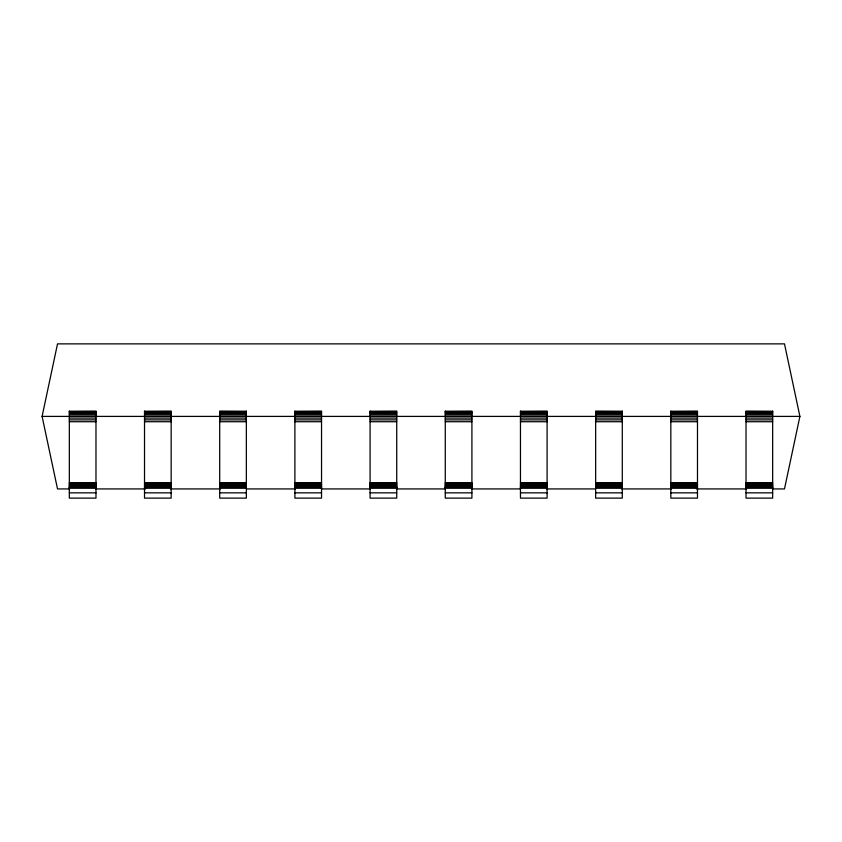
<?xml version="1.0" encoding="UTF-8"?>
<svg xmlns="http://www.w3.org/2000/svg" width="842" height="842" viewBox="0 0 842 842"><rect width="100%" height="100%" fill="white"/><g stroke="black" fill="none" stroke-linecap="round" stroke-linejoin="round"><path stroke-width="1.26" d="M69.349 488.928L57.519 488.928L42.1 416.401L57.519 343.873L784.481 343.873L799.9 416.401L784.481 488.928L772.651 488.928M69.328 411.233L95.977 411.075L95.977 498.127L69.328 498.127L69.328 411.075M144.519 411.233L171.158 411.075L171.158 498.127L144.519 498.127L144.519 411.075M246.348 411.233L219.709 411.075L219.709 498.127L246.348 498.127L246.348 411.075M294.9 411.233L321.539 411.075L321.539 498.127L294.9 498.127L294.9 411.075M370.08 411.233L396.729 411.075L396.729 498.127L370.08 498.127L370.08 411.075M445.271 411.233L471.909 411.075L471.909 498.127L445.271 498.127L445.271 411.075M520.461 411.233L547.1 411.075L547.1 498.127L520.461 498.127L520.461 411.075M622.291 411.233L595.652 411.075L595.652 498.127L622.291 498.127L622.291 411.075M670.832 411.233L697.481 411.075L697.481 498.127L670.832 498.127L670.832 411.075M772.661 411.233L746.023 411.075L746.023 498.127L772.661 498.127L772.661 411.075M69.328 411.717L95.977 411.717M144.519 411.717L171.158 411.717M219.709 411.717L246.348 411.717M294.9 411.717L321.539 411.717M370.08 411.717L396.729 411.717M445.271 411.717L471.909 411.717M520.461 411.717L547.1 411.717M595.652 411.717L622.291 411.717M670.832 411.717L697.481 411.717M746.023 411.717L772.661 411.717M69.328 412.496L95.977 412.496M144.519 412.496L171.158 412.496M219.709 412.496L246.348 412.496M294.9 412.496L321.539 412.496M370.08 412.496L396.729 412.496M445.271 412.496L471.909 412.496M520.461 412.496L547.1 412.496M595.652 412.496L622.291 412.496M670.832 412.496L697.481 412.496M746.023 412.496L772.661 412.496M69.328 413.569L95.977 413.569M144.519 413.569L171.158 413.569M219.709 413.569L246.348 413.569M294.9 413.569L321.539 413.569M370.08 413.569L396.729 413.569M445.271 413.569L471.909 413.569M520.461 413.569L547.1 413.569M595.652 413.569L622.291 413.569M670.832 413.569L697.481 413.569M746.023 413.569L772.661 413.569M69.328 414.874L95.977 414.874M144.519 414.874L171.158 414.874M219.709 414.874L246.348 414.874M294.9 414.874L321.539 414.874M370.08 414.874L396.729 414.874M445.271 414.874L471.909 414.874M520.461 414.874L547.1 414.874M595.652 414.874L622.291 414.874M670.832 414.874L697.481 414.874M746.023 414.874L772.661 414.874M42.1 416.401L799.9 416.401M69.328 418.085L95.977 418.085M144.519 418.085L171.158 418.085M219.709 418.085L246.348 418.085M294.9 418.085L321.539 418.085M370.08 418.085L396.729 418.085M445.271 418.085L471.909 418.085M520.461 418.085L547.1 418.085M595.652 418.085L622.291 418.085M670.832 418.085L697.481 418.085M746.023 418.085L772.661 418.085M69.328 419.874L95.977 419.874M144.519 419.874L171.158 419.874M219.709 419.874L246.348 419.874M294.9 419.874L321.539 419.874M370.08 419.874L396.729 419.874M445.271 419.874L471.909 419.874M520.461 419.874L547.1 419.874M595.652 419.874L622.291 419.874M670.832 419.874L697.481 419.874M746.023 419.874L772.661 419.874M69.328 421.726L95.977 421.726M144.519 421.726L171.158 421.726M219.709 421.726L246.348 421.726M294.9 421.726L321.539 421.726M370.08 421.726L396.729 421.726M445.271 421.726L471.909 421.726M520.461 421.726L547.1 421.726M595.652 421.726L622.291 421.726M670.832 421.726L697.481 421.726M746.023 421.726L772.661 421.726M69.328 482.624L95.977 482.624M144.519 482.624L171.158 482.624M219.709 482.624L246.348 482.624M294.9 482.624L321.539 482.624M370.08 482.624L396.729 482.624M445.271 482.624L471.909 482.624M520.461 482.624L547.1 482.624M595.652 482.624L622.291 482.624M670.832 482.624L697.481 482.624M746.023 482.624L772.661 482.624M69.328 483.466L95.977 483.466M144.519 483.466L171.158 483.466M219.709 483.466L246.348 483.466M294.9 483.466L321.539 483.466M370.08 483.466L396.729 483.466M445.271 483.466L471.909 483.466M520.461 483.466L547.1 483.466M595.652 483.466L622.291 483.466M670.832 483.466L697.481 483.466M746.023 483.466L772.661 483.466M69.328 484.287L95.977 484.287M144.519 484.287L171.158 484.287M219.709 484.287L246.348 484.287M294.9 484.287L321.539 484.287M370.08 484.287L396.729 484.287M445.271 484.287L471.909 484.287M520.461 484.287L547.1 484.287M595.652 484.287L622.291 484.287M670.832 484.287L697.481 484.287M746.023 484.287L772.661 484.287M69.328 485.066L95.977 485.066M144.519 485.066L171.158 485.066M219.709 485.066L246.348 485.066M294.9 485.066L321.539 485.066M370.08 485.066L396.729 485.066M445.271 485.066L471.909 485.066M520.461 485.066L547.1 485.066M595.652 485.066L622.291 485.066M670.832 485.066L697.481 485.066M746.023 485.066L772.661 485.066M69.328 485.781L95.977 485.781M144.519 485.781L171.158 485.781M219.709 485.781L246.348 485.781M294.9 485.781L321.539 485.781M370.08 485.781L396.729 485.781M445.271 485.781L471.909 485.781M520.461 485.781L547.1 485.781M595.652 485.781L622.291 485.781M670.832 485.781L697.481 485.781M746.023 485.781L772.661 485.781M69.328 486.423L95.977 486.423M144.519 486.423L171.158 486.423M219.709 486.423L246.348 486.423M294.9 486.423L321.539 486.423M370.08 486.423L396.729 486.423M445.271 486.423L471.909 486.423M520.461 486.423L547.1 486.423M595.652 486.423L622.291 486.423M670.832 486.423L697.481 486.423M746.023 486.423L772.661 486.423M69.328 486.971L95.977 486.971M144.519 486.971L171.158 486.971M219.709 486.971L246.348 486.971M294.9 486.971L321.539 486.971M370.08 486.971L396.729 486.971M445.271 486.971L471.909 486.971M520.461 486.971L547.1 486.971M595.652 486.971L622.291 486.971M670.832 486.971L697.481 486.971M746.023 486.971L772.661 486.971M69.328 487.402L95.977 487.402M144.519 487.402L171.158 487.402M219.709 487.402L246.348 487.402M294.9 487.402L321.539 487.402M370.08 487.402L396.729 487.402M445.271 487.402L471.909 487.402M520.461 487.402L547.1 487.402M595.652 487.402L622.291 487.402M670.832 487.402L697.481 487.402M746.023 487.402L772.661 487.402M69.328 487.707L95.977 487.707M144.519 487.707L171.158 487.707M219.709 487.707L246.348 487.707M294.9 487.707L321.539 487.707M370.08 487.707L396.729 487.707M445.271 487.707L471.909 487.707M520.461 487.707L547.1 487.707M595.652 487.707L622.291 487.707M670.832 487.707L697.481 487.707M746.023 487.707L772.661 487.707M69.328 487.897L95.977 487.897M144.519 487.897L171.158 487.897M219.709 487.897L246.348 487.897M294.9 487.897L321.539 487.897M370.08 487.897L396.729 487.897M445.271 487.897L471.909 487.897M520.461 487.897L547.1 487.897M595.652 487.897L622.291 487.897M670.832 487.897L697.481 487.897M746.023 487.897L772.661 487.897M95.641 488.928L145.592 488.928M170.568 488.928L220.52 488.928M246.822 488.928L295.458 488.928M321.749 488.928L370.385 488.928M396.677 488.928L445.323 488.928M471.615 488.928L520.251 488.928M546.542 488.928L595.178 488.928M621.48 488.928L671.432 488.928M696.408 488.928L746.359 488.928M69.328 492.844L95.977 492.844M144.519 492.844L171.158 492.844M219.709 492.844L246.348 492.844M294.9 492.844L321.539 492.844M370.08 492.844L396.729 492.844M445.271 492.844L471.909 492.844M520.461 492.844L547.1 492.844M595.652 492.844L622.291 492.844M670.832 492.844L697.481 492.844M746.023 492.844L772.661 492.844"/></g></svg>
